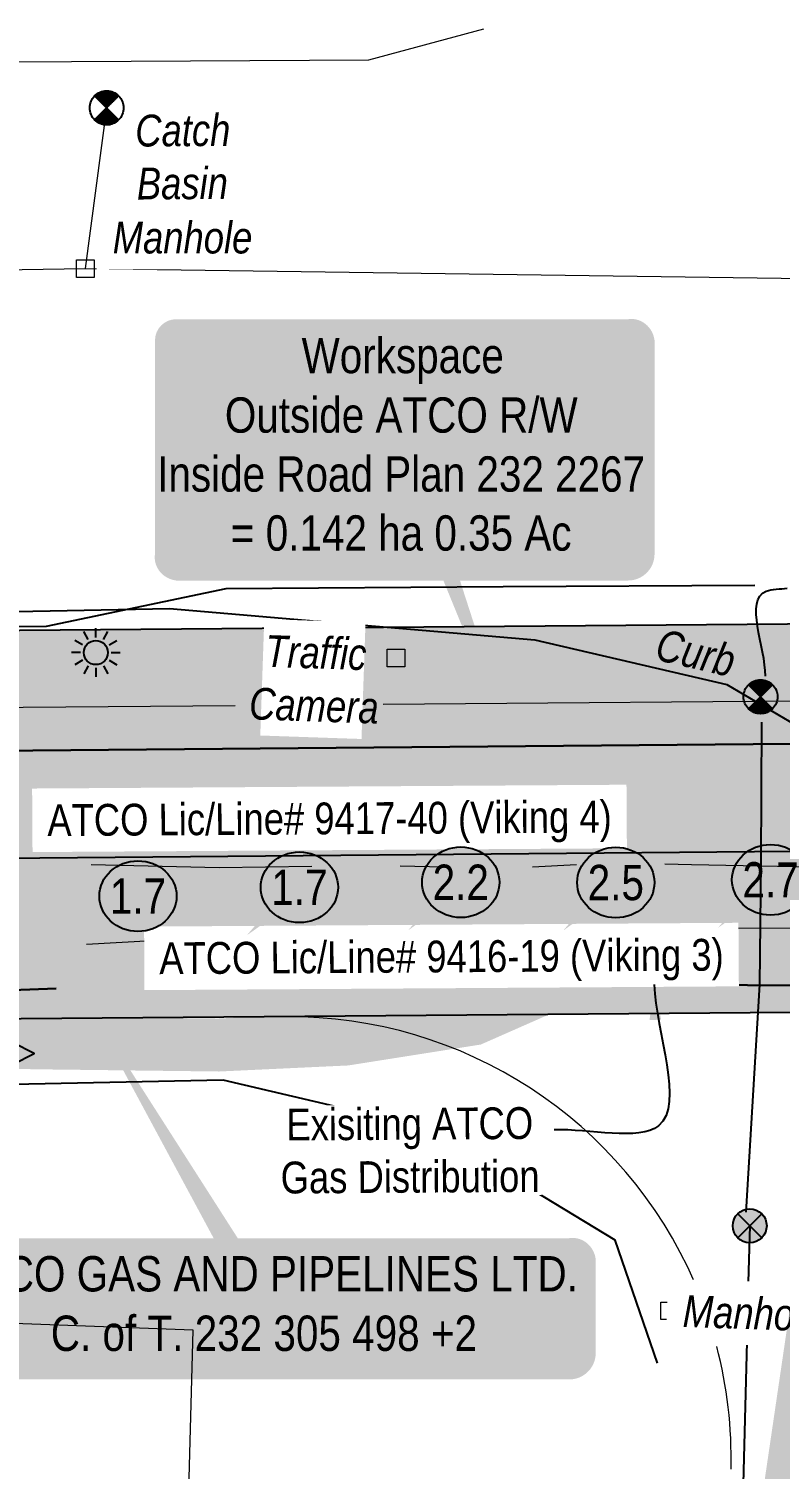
# Model space of a CAD drawing. Extents: x 47903 to 49482, y 5930913 to 5932062.
# Drawn here: x 48793.7 to 48836.3, y 5931201.8 to 5931283.3 of the extents above; entities that cross this region are included whole.
import ezdxf
from ezdxf.enums import TextEntityAlignment as Align

# ---------------------------------------------------------------- set-up
doc = ezdxf.new("R2010")
doc.units = 0
doc.header["$LTSCALE"] = 5
for name, pattern in [('CENTERLINEX3', [5, 2.5, -1, 0.5, -1]), ('CENTERLINEX33', [6.5, 2.5, -1, 0.5, -1, 0.5, -1]), ('foc-DOT', [1, 0.2, -0.8]), ('foc-SEISMIC', [20.5, 15, -1, 0.5, -1, 0.5, -1, 0.5, -1]), ('POWERLINE5', [7.8, 2.4, -0.6, 0.6, -0.6, 0.6, -0.6, 2.4])]:
    doc.linetypes.add(name, pattern=pattern)
for name, color, linetype in [('_P-Temp 3', 104, 'Continuous'), ('_P-Temp H3', 71, 'Continuous'), ('AS-FENCE', 48, 'foc-FENCE'), ('AS-OWNER', 7, 'Continuous'), ('AS-POWER-BURIED-ATCO PIPELINES', 241, 'foc-POWER_BURIED'), ('AS-POWER-EXISTING', 72, 'POWERLINE5'), ('AS-SEISMIC', 224, 'foc-SEISMIC'), ('AS-SYMBOL', 7, 'Continuous'), ('CG-NOTES', 7, 'Continuous'), ('DETAIL-HZ-Existing', 8, 'foc-DOT'), ('EXISTING PIPE IP-T', 182, 'Continuous'), ('L-TITLEDB', 4, 'Continuous'), ('P-ELEVATION', 7, 'Continuous'), ('P-TEMP WITHIN RW-H', 254, 'Continuous'), ('T-SLOPE', 48, 'Continuous')]:
    doc.layers.add(name, color=color, linetype=linetype)
for name, color, linetype, lineweight, true_color in [('AS-FIBRE-OPTIC', 7, 'foc-FIBREOP', 9, 0xff9c38), ('AS-STORM', 7, 'foc-STORM', 9, 0x29a300), ('AS-TELUS-ATCO PIPELINES', 7, 'foc-TEL', 9, 0xff9c38), ('EXISTING PIPE IP', 7, 'CENTERLINEX3', 30, 0x3800e0)]:
    doc.layers.add(name, color=color, linetype=linetype, lineweight=lineweight, true_color=true_color)
for name, color, linetype, lineweight in [('AS-GENERAL', 48, 'Continuous', 18), ('AS-GENERAL-manhole', 48, 'Continuous', 18), ('EXISTING PIPE (EXIST OR HP)', 240, 'CENTERLINEX33', 20), ('T-TEXT', 48, 'Continuous', 18)]:
    doc.layers.add(name, color=color, linetype=linetype, lineweight=lineweight)
doc.layers.add('P-TEMP-WITHIN RW', color=7, linetype='Continuous', true_color=0x787878)
doc.styles.add('80', font='', dxfattribs={"height": 10})
doc.styles.add('80CG', font='', dxfattribs={"height": 10})
doc.styles.add('80L', font='', dxfattribs={"height": 10})
doc.styles.add('foc-LtypeFont', font='', dxfattribs={"height": 7.35})
doc.styles.get("Standard").update_dxf_attribs({"font": ''})
doc.styles.get('80').set_extended_font_data('Arial Narrow')
doc.styles.get('80CG').set_extended_font_data('Arial Narrow')
doc.styles.get('80L').set_extended_font_data('Arial Narrow')
doc.styles.get('foc-LtypeFont').set_extended_font_data('Arial Narrow')
doc.styles.get('Standard').set_extended_font_data('Arial Narrow')
doc.linetypes.add('foc-FENCE', pattern='A,10,-1,["X",foc-LtypeFont,S=0.2,R=0,X=-0.625,Y=-0.75],-1.24', length=12.24)
doc.linetypes.add('foc-FIBREOP', pattern='A,10,-1,["FO",foc-LtypeFont,S=0.2,R=0,X=-0.5,Y=-0.75],-2.75', length=13.75)
doc.linetypes.add('foc-POWER_BURIED', pattern='A,10,-1,["P",foc-LtypeFont,S=0.2,R=0,X=-0.425,Y=-0.75],-2', length=13)
doc.linetypes.add('foc-STORM', pattern='A,10,-1,["ST",foc-LtypeFont,S=0.2,R=0,X=-0.5,Y=-0.75],-2.75', length=13.75)
doc.linetypes.add('foc-TEL', pattern='A,2,-1,["T",foc-LtypeFont,S=0.2,R=0,X=-0.425,Y=-0.75],-1.24,8', length=12.24)
doc.dimstyles.new('Compass 5 000', dxfattribs={"dimscale": 5, "dimtxt": 9, "dimasz": 2, "dimexe": 0.2, "dimexo": 0.0625, "dimgap": 0.5, "dimtad": 0, "dimtih": 1, "dimtoh": 1, "dimzin": 0, "dimdsep": 46, "dimtxsty": '80CG', "dimcen": 0.1, "dimse1": 1, "dimse2": 1, "dimclrd": 256, "dimclrt": 256, "dimaunit": 1, "dimadec": 4, "dimazin": 0, "dimtfac": 0.06, "dimtofl": 0, "dimtmove": 0, "dimatfit": 1, "dimfxl": 0.2, "dimtolj": 1, "dimtzin": 0, "dimlwd": -1, "dimarcsym": 0})

# ---------------------------------------------------------------- blocks, each defined once
blk = doc.blocks.new('*U53')
at = {"layer": 'CG-NOTES', "color": 182}
blk.add_lwpolyline([(6, -6), (18, 0), (6, 6)], dxfattribs=at)
blk.add_circle((0, 0), 8.49, dxfattribs=at)
at = {"color": 182, "style": '80L'}
blk.add_attdef('#', text='', height=10, dxfattribs=at).set_placement((0, 0), align=Align.MIDDLE_CENTER)
blk = doc.blocks.new('*U44')
at = {"layer": 'P-ELEVATION'}
h = blk.add_hatch(color=111, dxfattribs=at)
h.dxf.hatch_style = 1
edge = h.paths.add_edge_path()
edge.add_ellipse((0, 0), major_axis=(-10.94, 0), ratio=0.913794, start_angle=0, end_angle=360)
at = {"layer": 'P-ELEVATION', "color": 7, "flags": 128}
blk.add_lwpolyline([(0, 0, 5, 0, 0), (-14.89, -13.6, 0, 0, 0)], format="xyseb", dxfattribs=at)
at = {"layer": 'P-ELEVATION', "color": 7}
blk.add_ellipse((0, 0), major_axis=(-10.94, 0), ratio=0.913794, dxfattribs=at)
at = {"layer": 'P-ELEVATION', "style": '80'}
blk.add_attdef('BEND', text='', height=10, dxfattribs=at).set_placement((0, 0), align=Align.MIDDLE_CENTER)
blk = doc.blocks.new('lightpole')
h = blk.add_hatch(color=255)
h.dxf.hatch_style = 1
h.paths.add_polyline_path([(-0.782, 0, 1), (0.782, 0, 1)])
h.paths.add_polyline_path([(0.682, 0, -1), (-0.682, 0, -1)], flags=16)
h = blk.add_hatch(color=48)
h.dxf.hatch_style = 1
edge = h.paths.add_edge_path()
edge.add_arc((0, 0), 0.682, 0, 360)
at = {"color": 48}
for p, q in [((-0.431, 0.746), (-0.689, 1.194)), ((0, 0.862), (0, 1.379)), ((0.431, 0.746), (0.689, 1.194)), ((-0.862, 0), (-1.379, 0)), ((-0.746, 0.431), (-1.194, 0.689)), ((0.746, 0.431), (1.194, 0.689)), ((0.862, 0), (1.379, 0)), ((-0.746, -0.431), (-1.194, -0.689)), ((-0.431, -0.746), (-0.689, -1.194)), ((0.431, -0.746), (0.689, -1.194)), ((0.746, -0.431), (1.194, -0.689)), ((0, -0.862), (0, -1.379))]:
    blk.add_line(p, q, dxfattribs=at)
blk.add_circle((0, 0), 0.682, dxfattribs=at)
blk = doc.blocks.new('POWERPOLE')
h = blk.add_hatch(color=255)
edge = h.paths.add_edge_path()
edge.add_arc((0, 0), 0.96, 0, 360)
at = {"linetype": 'Continuous'}
for p, q in [((0.679, -0.679), (-0.679, 0.679)), ((-0.679, -0.679), (0.679, 0.679))]:
    blk.add_line(p, q, dxfattribs=at)
blk.add_circle((0, 0), 0.96, dxfattribs=at)
blk = doc.blocks.new('*U62')
h = blk.add_hatch(color=59)
edge = h.paths.add_edge_path()
edge.add_line((-86.5, -20), (86.5, -20))
edge.add_arc((86.5, -14), 6, 270, 360)
edge.add_line((92.5, -14), (92.5, 12.5))
edge.add_arc((86.5, 12.5), 6, 0, 90)
edge.add_line((86.5, 18.5), (-86.5, 18.5))
edge.add_arc((-86.5, 12.5), 6, 90, 180)
edge.add_line((-92.5, 12.5), (-92.5, -14))
edge.add_arc((-86.5, -14), 6, 180, 270)
at = {"color": 1, "flags": 128}
blk.add_lwpolyline([(-50.58, 86, 0, 7.5, 0), (0, 0, 0, 0, 0)], format="xyseb", dxfattribs=at)
blk.add_lwpolyline([(-86.5, -20, 3, 3, 0), (86.5, -20, 3, 3, 0.414214), (92.5, -14, 3, 3, 0), (92.5, 12.5, 3, 0, 0.414214), (86.5, 18.5, 0, 0, 0), (-86.5, 18.5, 0, 0, 0.414214), (-92.5, 12.5, 0, 0, 0), (-92.5, -14, 0, 3, 0.414214)], format="xyseb", close=True, dxfattribs=at)
at = {"color": 1, "style": '80'}
blk.add_attdef('ENTER_TEXT_001', (-35.99, -5), '', height=10, dxfattribs=at)
blk = doc.blocks.new('*U71')
h = blk.add_hatch(color=255)
edge = h.paths.add_edge_path()
edge.add_line((-64, -37), (64, -37))
edge.add_arc((64, -31), 6, 270, 360)
edge.add_line((70, -31), (70, 29.5))
edge.add_arc((64, 29.5), 6, 0, 90)
edge.add_line((64, 35.5), (-64, 35.5))
edge.add_arc((-64, 29.5), 6, 90, 180)
edge.add_line((-70, 29.5), (-70, -31))
edge.add_arc((-64, -31), 6, 180, 270)
at = {"color": 104, "flags": 128}
blk.add_lwpolyline([(-64, -37, 3, 3, 0), (64, -37, 3, 3, 0.414214), (70, -31, 3, 3, 0), (70, 29.5, 3, 0, 0.414214), (64, 35.5, 0, 0, 0), (-64, 35.5, 0, 0, 0.414214), (-70, 29.5, 0, 0, 0), (-70, -31, 0, 3, 0.414214)], format="xyseb", close=True, dxfattribs=at)
blk.add_lwpolyline([(34.12, -93.36, 0, 7.5, 0), (0, 0, 0, 0, 0)], format="xyseb", dxfattribs=at)
at = {"color": 104, "style": '80'}
blk.add_attdef('ENTER_TEXT_001', (-26.85, -4.92), '', height=10, dxfattribs=at)
blk = doc.blocks.new('*X46')
at = {"color": 0}
for p, q in [((102.12, -2061.56), (108.81, -2061.56)), ((102.18, -2061.72), (108.75, -2061.72)), ((102.29, -2061.41), (108.64, -2061.41)), ((102.33, -2061.87), (108.59, -2061.87)), ((102.47, -2061.25), (108.45, -2061.25)), ((102.49, -2062.03), (108.44, -2062.03)), ((102.65, -2062.19), (108.28, -2062.19)), ((102.68, -2061.09), (108.25, -2061.09)), ((102.8, -2062.34), (108.13, -2062.34)), ((102.92, -2060.94), (108.01, -2060.94)), ((102.96, -2062.5), (107.97, -2062.5)), ((103.12, -2062.66), (107.81, -2062.66)), ((103.18, -2060.78), (107.75, -2060.78)), ((103.27, -2062.81), (107.66, -2062.81)), ((103.43, -2062.97), (107.5, -2062.97)), ((103.5, -2060.62), (107.43, -2060.62)), ((103.58, -2063.12), (107.34, -2063.12)), ((103.74, -2063.28), (107.19, -2063.28)), ((103.89, -2060.47), (107.03, -2060.47)), ((103.9, -2063.44), (107.03, -2063.44)), ((104.05, -2063.59), (106.88, -2063.59)), ((104.45, -2060.31), (106.48, -2060.31)), ((102.81, -2067.66), (108.12, -2067.66)), ((102.97, -2067.5), (107.96, -2067.5)), ((103.13, -2067.34), (107.8, -2067.34)), ((103.28, -2067.19), (107.65, -2067.19)), ((103.44, -2067.03), (107.49, -2067.03)), ((103.59, -2066.87), (107.33, -2066.87)), ((103.75, -2066.72), (107.18, -2066.72)), ((103.91, -2066.56), (107.02, -2066.56)), ((104.06, -2066.41), (106.87, -2066.41)), ((104.21, -2063.75), (106.72, -2063.75)), ((104.22, -2066.25), (106.71, -2066.25)), ((104.37, -2063.91), (106.56, -2063.91)), ((104.38, -2066.09), (106.55, -2066.09)), ((104.52, -2064.06), (106.41, -2064.06)), ((104.53, -2065.94), (106.4, -2065.94)), ((104.68, -2064.22), (106.25, -2064.22)), ((104.69, -2065.78), (106.24, -2065.78)), ((104.83, -2064.37), (106.09, -2064.37)), ((104.84, -2065.62), (106.08, -2065.62)), ((104.99, -2064.53), (105.94, -2064.53)), ((105, -2065.47), (105.93, -2065.47)), ((105.15, -2064.69), (105.78, -2064.69)), ((105.16, -2065.31), (105.77, -2065.31)), ((105.3, -2064.84), (105.63, -2064.84)), ((105.31, -2065.16), (105.62, -2065.16)), ((102.11, -2068.44), (108.82, -2068.44)), ((102.19, -2068.28), (108.74, -2068.28)), ((102.28, -2068.59), (108.65, -2068.59)), ((102.34, -2068.12), (108.58, -2068.12)), ((102.46, -2068.75), (108.47, -2068.75)), ((102.5, -2067.97), (108.43, -2067.97)), ((102.66, -2067.81), (108.27, -2067.81)), ((102.67, -2068.91), (108.26, -2068.91)), ((102.9, -2069.06), (108.03, -2069.06)), ((103.17, -2069.22), (107.76, -2069.22)), ((103.48, -2069.37), (107.45, -2069.37)), ((103.87, -2069.53), (107.06, -2069.53)), ((104.41, -2069.69), (106.52, -2069.69))]:
    blk.add_line(p, q, dxfattribs=at)
blk = doc.blocks.new('SP')
for p, q in [((0.679, -0.679), (-0.679, 0.679)), ((-0.679, -0.679), (0.679, 0.679))]:
    blk.add_line(p, q)
blk.add_circle((0, 0), 0.96)
at = {"xscale": 0.2, "yscale": 0.2, "zscale": 0.2}
blk.add_blockref('*X46', (-21.093, 413.001), dxfattribs=at)

msp = doc.modelspace()

# ---------------------------------------------------------------- hatches: boundary and pattern name
at = {"layer": '_P-Temp H3'}
h = msp.add_hatch(color=256, dxfattribs=at)
h.dxf.hatch_style = 1
h.paths.add_polyline_path([(48630.787, 5931241.046), (48839.041, 5931242.872), (48838.985, 5931249.641), (48630.73, 5931247.92)])
h = msp.add_hatch(color=256, dxfattribs=at)
h.dxf.hatch_style = 1
h.paths.add_polyline_path([(48630.787, 5931241.046), (48630.912, 5931225.925), (48644.181, 5931226.043), (48651.592, 5931235.138), (48839.091, 5931236.782), (48839.041, 5931242.872)])
at = {"layer": 'P-TEMP WITHIN RW-H'}
h = msp.add_hatch(color=256, dxfattribs=at)
h.dxf.hatch_style = 1
h.paths.add_polyline_path([(48839.091, 5931236.782), (48839.167, 5931227.645), (48644.181, 5931226.043), (48651.592, 5931235.138)])

# ---------------------------------------------------------------- linework, layer by layer
at = {"layer": '_P-Temp 3', "flags": 128}
msp.add_lwpolyline([(48630.787, 5931241.046), (48839.041, 5931242.872), (48838.985, 5931249.641), (48630.73, 5931247.92)], close=True, dxfattribs=at)
msp.add_lwpolyline([(48630.787, 5931241.046), (48839.041, 5931242.872)], dxfattribs=at)
at = {"layer": 'AS-FENCE', "flags": 128}
msp.add_lwpolyline([(48829.347, 5931207.776), (48826.94, 5931214.739), (48816.584, 5931221.022), (48804.736, 5931223.811), (48785.466, 5931223.408), (48784.747, 5931210.406)], dxfattribs=at)
at = {"layer": 'AS-FIBRE-OPTIC', "flags": 128}
msp.add_lwpolyline([(48590.777, 5931280.346), (48812.987, 5931281.576), (48819.493, 5931283.342)], dxfattribs=at)
at = {"layer": 'AS-GENERAL', "flags": 128}
for points in [[(48814.035, 5931248.209), (48815.035, 5931248.209), (48815.035, 5931247.209), (48814.035, 5931247.209)], [(48829.533, 5931211.24), (48830.533, 5931211.24), (48830.533, 5931210.24), (48829.533, 5931210.24)]]:
    msp.add_lwpolyline(points, close=True, dxfattribs=at)
msp.add_lwpolyline([(48784.747, 5931210.406), (48783.087, 5931161.305), (48801.712, 5931160.753), (48803.045, 5931209.643), (48784.742, 5931210.32)], dxfattribs=at)
at = {"layer": 'AS-GENERAL-manhole', "flags": 128}
msp.add_lwpolyline([(48796.428, 5931270.262), (48797.428, 5931270.262), (48797.428, 5931269.262), (48796.428, 5931269.262)], close=True, dxfattribs=at)
at = {"layer": 'AS-POWER-BURIED-ATCO PIPELINES', "flags": 128}
for points in [[(48602.258, 5931237.456), (48614.743, 5931238.871), (48624.309, 5931239.472), (48634.158, 5931239.439), (48652.849, 5931239.179), (48665.939, 5931239.566), (48677.376, 5931239.892), (48686.228, 5931240.294), (48703.504, 5931240.682), (48713.77, 5931241.406), (48718.904, 5931244.17), (48726.663, 5931246.813), (48735.32, 5931247.709), (48745.436, 5931248.104), (48761.665, 5931248.221), (48779.057, 5931249.396), (48794.74, 5931249.518), (48804.915, 5931251.648), (48820.6, 5931251.763), (48834.854, 5931251.836)], [(48834.363, 5931216.334), (48835.143, 5931229.214), (48835.211, 5931236.155), (48835.257, 5931244.082)], [(48834.562, 5931215.557), (48834.463, 5931211.731)], [(48834.392, 5931208.992), (48833.921, 5931190.728)]]:
    msp.add_lwpolyline(points, dxfattribs=at)
at = {"layer": 'AS-STORM'}
msp.add_line((48798.138, 5931278.865), (48796.928, 5931269.762), dxfattribs=at)
msp.add_lwpolyline([(48637.279, 5931277.423), (48637.512, 5931266.882), (48696.929, 5931268.048), (48746.967, 5931268.629), (48764.71, 5931269.261), (48796.928, 5931269.762), (48888.025, 5931268.499), (48897.8, 5931268.913)], dxfattribs=at)
at = {"layer": 'AS-TELUS-ATCO PIPELINES', "flags": 128}
for points in [[(48813.805, 5931245.096), (48897.8, 5931245.777)], [(48740.602, 5931244.503), (48805.418, 5931245.028)]]:
    msp.add_lwpolyline(points, dxfattribs=at)
at = {"layer": 'DETAIL-HZ-Existing', "linetype": 'Continuous', "const_width": 2.999, "flags": 128}
msp.add_lwpolyline([(48836.334, 5931197.146), (48838.319, 5931210.636), (48841.211, 5931222.161), (48841.796, 5931228.312), (48839.635, 5931235.397), (48837.248, 5931239.506), (48836.114, 5931240.861), (48831.81, 5931235.719), (48826.387, 5931230.568), (48818.906, 5931227.272), (48811.671, 5931226.13), (48804.481, 5931225.793), (48794.127, 5931225.918), (48786.93, 5931226.102), (48784.767, 5931225.951), (48775.859, 5931220.999), (48766.51, 5931217.478), (48758.383, 5931217.317), (48751.953, 5931220.038), (48745.104, 5931222.502), (48737.757, 5931223.025), (48723.324, 5931222.866), (48694.72, 5931222.504)], dxfattribs=at)
at = {"layer": 'EXISTING PIPE (EXIST OR HP)', "flags": 128}
for points in [[(48602.305, 5931233.881), (48610.798, 5931234.089), (48618.24, 5931234.303), (48627.613, 5931234.391), (48636.713, 5931234.594), (48645.221, 5931234.692), (48652.032, 5931234.673), (48660.484, 5931234.823), (48667.969, 5931234.826), (48676.184, 5931234.872), (48684.369, 5931234.99), (48691.545, 5931235.03), (48702.077, 5931235.125), (48708.511, 5931235.116), (48712.967, 5931235.005), (48717.557, 5931234.938), (48723.661, 5931235.101), (48730.172, 5931235.134), (48737.01, 5931235.12), (48744.284, 5931235.141), (48750.723, 5931235.295), (48753.531, 5931235.287), (48755.713, 5931235.314), (48757.871, 5931235.252), (48760.085, 5931235.213), (48762.163, 5931235.289), (48764.455, 5931235.424), (48766.017, 5931235.49), (48767.128, 5931235.421), (48768.791, 5931235.396), (48770.819, 5931235.504), (48772.984, 5931235.442), (48775.93, 5931235.515), (48778.523, 5931235.511), (48782.562, 5931235.559), (48788.718, 5931235.636), (48797.205, 5931236.024), (48804.519, 5931235.841), (48813.58, 5931235.969), (48820.884, 5931235.805), (48826.213, 5931236.106), (48831.265, 5931236.019), (48838.85, 5931235.874), (48843.69, 5931235.951), (48852.196, 5931236.111), (48858.366, 5931236.273), (48869.636, 5931236.645), (48883.883, 5931237.01)], [(48602.058, 5931229.958), (48609.111, 5931230.139), (48616.591, 5931230.188), (48624.488, 5931229.974), (48631.562, 5931229.976), (48639.002, 5931230.31), (48648.447, 5931230.533), (48658.282, 5931230.743), (48666.648, 5931230.681), (48674.528, 5931230.629), (48682.852, 5931230.743), (48689.34, 5931230.826), (48697.244, 5931230.814), (48704.923, 5931230.856), (48712.565, 5931231.022), (48722.186, 5931231.072), (48727.674, 5931231.206), (48735.418, 5931231.272), (48742.538, 5931231.288), (48749.044, 5931231.318), (48755.052, 5931231.276), (48757.921, 5931231.092), (48760.308, 5931231.159), (48762.28, 5931231.329), (48764.738, 5931231.228), (48766.812, 5931231.281), (48768.229, 5931231.412), (48769.964, 5931231.344), (48771.172, 5931231.286), (48772.691, 5931231.238), (48774.706, 5931231.257), (48778.102, 5931231.469), (48779.531, 5931231.422), (48785.827, 5931231.276), (48796.936, 5931231.504), (48806.081, 5931232.005), (48815.219, 5931232.289), (48824.001, 5931232.275), (48832.768, 5931232.428), (48839.053, 5931232.413), (48845.084, 5931232.206), (48852.253, 5931232.387), (48859.269, 5931232.243), (48866.314, 5931232.466), (48872.9, 5931232.613), (48880.133, 5931232.795), (48884.492, 5931233.01)]]:
    msp.add_lwpolyline(points, dxfattribs=at)
at = {"layer": 'EXISTING PIPE IP', "flags": 128}
msp.add_lwpolyline([(48862.764, 5931229.346), (48854.067, 5931229.152), (48845.729, 5931228.832), (48840.003, 5931229.154), (48831.103, 5931229.208), (48813.696, 5931229.289), (48800.604, 5931229.17), (48788.624, 5931228.757), (48781.744, 5931228.686), (48777.481, 5931228.307), (48774.98, 5931228.233), (48773.815, 5931228.281), (48771.455, 5931228.174), (48768.071, 5931228.142), (48763.85, 5931228.084), (48759.899, 5931228.187), (48755.785, 5931227.965), (48751.286, 5931227.832), (48745.036, 5931227.834), (48735.184, 5931227.895), (48725.356, 5931227.905), (48716.231, 5931227.785), (48705.477, 5931227.505), (48695.571, 5931227.581), (48684.832, 5931227.647), (48674.551, 5931227.378), (48663.474, 5931227.219), (48652.123, 5931226.986), (48644.442, 5931227.366), (48636.382, 5931227.263), (48626.411, 5931227.336), (48613.684, 5931227.135), (48602.249, 5931227.125)], dxfattribs=at)
at = {"layer": 'L-TITLEDB', "lineweight": 0}
for p, q in [((48808.315, 5931227.392), (48647.92, 5931226.074)), ((48808.315, 5931227.392), (48647.92, 5931226.074)), ((48839.156, 5931227.645), (48808.315, 5931227.392)), ((48839.156, 5931227.645), (48808.315, 5931227.392))]:
    msp.add_line(p, q, dxfattribs=at)
for start, end in [(23.49597, 90.43497), (358.59164, 14.67425)]:
    msp.add_arc((48808.505, 5931202.387), 25.006, start, end, dxfattribs=at)
at = {"layer": 'T-SLOPE', "flags": 128}
msp.add_lwpolyline([(48643.429, 5931238.573), (48645.206, 5931239.515), (48650.857, 5931239.916), (48678.608, 5931240.802), (48713.287, 5931241.909), (48713.359, 5931246.777), (48741.392, 5931248.574), (48773.639, 5931249.974), (48801.706, 5931250.511), (48822.396, 5931248.744), (48833.265, 5931246.213), (48837.757, 5931243.566), (48842, 5931238.239), (48843.384, 5931235.048)], dxfattribs=at)

# ---------------------------------------------------------------- block references
at = {"layer": 'AS-POWER-EXISTING'}
msp.add_blockref('POWERPOLE', (48834.562, 5931215.557), dxfattribs=at)
at = {"layer": 'AS-SEISMIC'}
for p in [(48798.138, 5931278.865), (48835.174, 5931245.516)]:
    msp.add_blockref('SP', p, dxfattribs=at)
at = {"layer": 'AS-SYMBOL', "color": 2}
msp.add_blockref('lightpole', (48797.526, 5931248.016), dxfattribs=at)
at = {"layer": 'CG-NOTES', "xscale": 0.1999999999999998, "yscale": 0.1999999999999998, "zscale": 0.1999999999999998}
msp.add_blockref('*U53', (48790.438, 5931225.314), dxfattribs=at).add_auto_attribs({'#': '14'})

# ---------------------------------------------------------------- texts
at = {"layer": 'T-TEXT', "insert": (48829.533, 5931249.388), "char_height": 1.79967, "attachment_point": 1, "rotation": 346.89148, "style": '80L'}
msp.add_mtext_dynamic_manual_height_columns('{\\fArial Narrow|b0|i1|c0|p34;Curb}', width=4.44351, gutter_width=49.991, heights=[0], dxfattribs=at)

# ---------------------------------------------------------------- leaders
at = {"layer": 'AS-SEISMIC', "path_type": 1}
msp.add_leader([(48835.453, 5931246.682), (48835.502, 5931251.501), (48836.69, 5931251.665)], dimstyle='Compass 5 000', override={"dimasz": 0.4, "dimgap": 0.5, "dimtad": 0, "dimclrd": 256}, dxfattribs=at)

# ---------------------------------------------------------------- next in the draw order: texts
at = {"layer": 'AS-GENERAL', "insert": (48830.81, 5931211.631), "char_height": 1.8, "attachment_point": 1, "rotation": 358.03047, "style": '80L', "bg_fill": 2}
msp.add_mtext_dynamic_manual_height_columns('{\\fArial Narrow|b0|i1|c0|p34;Manhole}', width=3.93806, gutter_width=50, heights=[0], dxfattribs=at)
at = {"layer": 'AS-SEISMIC', "insert": (48801.149, 5931278.483), "char_height": 1.8, "attachment_point": 1, "rotation": 0.44636, "style": '80L', "bg_fill": 2}
msp.add_mtext_dynamic_manual_height_columns('\\pi-1.39615;{\\fArial Narrow|b0|i1|c0|p34;Catch \\P\\pi-1.33107;Basin}', width=2.356, gutter_width=50, heights=[0], dxfattribs=at)
at = {"layer": 'EXISTING PIPE (EXIST OR HP)', "char_height": 1.79967, "width": 31.86574, "attachment_point": 5, "rotation": 0.36699, "bg_fill": 2}
for s, insert in [('ATCO Lic/Line# 9417-40 (Viking 4)', (48810.763, 5931238.355, 3159.37)), ('ATCO Lic/Line# 9416-19 (Viking 3)', (48817.105, 5931230.536, 3159.37))]:
    msp.add_mtext(s, dxfattribs=dict(at, insert=insert))
at = {"layer": 'EXISTING PIPE IP-T', "insert": (48815.317, 5931219.819, 3159.37), "char_height": 1.79967, "width": 14.54056, "attachment_point": 5, "rotation": 0.36699, "bg_fill": 3, "box_fill_scale": 1.1, "bg_fill_color": 256, "bg_fill_transparency": 0}
msp.add_mtext('Exisiting ATCO \\PGas Distribution', dxfattribs=at)

# ---------------------------------------------------------------- next in the draw order: linework, layer by layer
at = {"layer": '_P-Temp 3', "flags": 128}
msp.add_lwpolyline([(48630.787, 5931241.046), (48630.912, 5931225.925), (48644.181, 5931226.043), (48651.592, 5931235.138), (48839.091, 5931236.782), (48839.041, 5931242.872)], close=True, dxfattribs=at)
at = {"layer": 'L-TITLEDB', "lineweight": 0}
for p, q in [((48839.541, 5931242.876), (48590.777, 5931240.695)), ((48651.592, 5931235.138), (48839.387, 5931236.785))]:
    msp.add_line(p, q, dxfattribs=at)
at = {"layer": 'P-TEMP-WITHIN RW', "flags": 128}
msp.add_lwpolyline([(48839.091, 5931236.782), (48839.167, 5931227.645), (48644.181, 5931226.043), (48651.592, 5931235.138)], close=True, dxfattribs=at)

# ---------------------------------------------------------------- next in the draw order: block references
at = {"xscale": 0.1999631355999998, "yscale": 0.1999631355999998, "zscale": 0.1999631355999998}
for p, values in [((48809.057, 5931234.725), {'BEND': '1.7'}), ((48818.195, 5931235.009), {'BEND': '2.2'}), ((48826.977, 5931234.995), {'BEND': '2.5'}), ((48835.744, 5931235.148), {'BEND': '2.7'}), ((48799.912, 5931234.224), {'BEND': '1.7'})]:
    msp.add_blockref('*U44', p, dxfattribs=at).add_auto_attribs(values)
at = {"layer": '_P-Temp 3'}
ref = msp.add_blockref('*U71', (48814.874, 5931259.797), dxfattribs=dict(at, xscale=0.1999631356000001, yscale=0.1999631356000001, zscale=0.1999631356000001))
ref.add_attrib('ENTER_TEXT_001', 'Workspace', (48809.18, 5931263.839), dxfattribs={"layer": '0', "color": 104, "height": 1.9996, "style": '80'})
ref.add_attrib('ENTER_TEXT_002', 'Outside ATCO R/W', (48804.834, 5931260.471), dxfattribs={"layer": '0', "color": 104, "height": 1.99963, "style": '80'})
ref.add_attrib('ENTER_TEXT_003', 'Inside Road Plan 232 2267', (48801, 5931257.13), dxfattribs={"layer": '0', "color": 104, "height": 1.99963, "style": '80'})
ref.add_attrib('ENTER_TEXT_004', '= 0.142 ha 0.35 Ac', (48805.173, 5931253.789), dxfattribs={"layer": '0', "color": 104, "height": 1.99963, "style": '80'})
at = {"layer": 'AS-OWNER'}
ref = msp.add_blockref('*U62', (48807.041, 5931211.155), dxfattribs=dict(at, xscale=0.2, yscale=0.2, zscale=0.2))
ref.add_attrib('ENTER_TEXT_001', 'ATCO GAS AND PIPELINES LTD.', (48789.442, 5931211.839), dxfattribs={"layer": '0', "color": 1, "height": 2, "style": '80'})
ref.add_attrib('ENTER_TEXT_002', 'C. of T. 232 305 498 +2', (48794.976, 5931208.47), dxfattribs={"layer": '0', "color": 1, "height": 2, "style": '80'})

# ---------------------------------------------------------------- next in the draw order: texts
at = {"layer": 'AS-GENERAL', "insert": (48798.482, 5931272.42), "char_height": 1.8, "attachment_point": 1, "style": '80L', "bg_fill": 2}
msp.add_mtext_dynamic_manual_height_columns('{\\fArial Narrow|b0|i1|c0|p34;Manhole}', width=3.93806, gutter_width=50, heights=[0], dxfattribs=at)

# ---------------------------------------------------------------- next in the draw order: leaders
at = {"layer": 'EXISTING PIPE IP-T', "path_type": 1}
msp.add_leader([(48829.154, 5931229.217), (48829.403, 5931221.219), (48823.494, 5931220.985)], dimstyle='Compass 5 000', override={"dimasz": 0.4, "dimgap": 0.5, "dimtad": 0}, dxfattribs=at)

# ---------------------------------------------------------------- next in the draw order: texts
at = {"layer": 'AS-GENERAL', "insert": (48807.935, 5931248.987), "char_height": 1.8, "attachment_point": 1, "rotation": 358.03047, "style": '80L', "bg_fill": 2}
msp.add_mtext_dynamic_manual_height_columns('\\pi-0.77824;{\\fArial Narrow|b0|i1|c0|p34;Traffic\\P\\pi-1.58431;Camera}', width=3.93806, gutter_width=50, heights=[0], dxfattribs=at)

doc.saveas('drawing.dxf')
